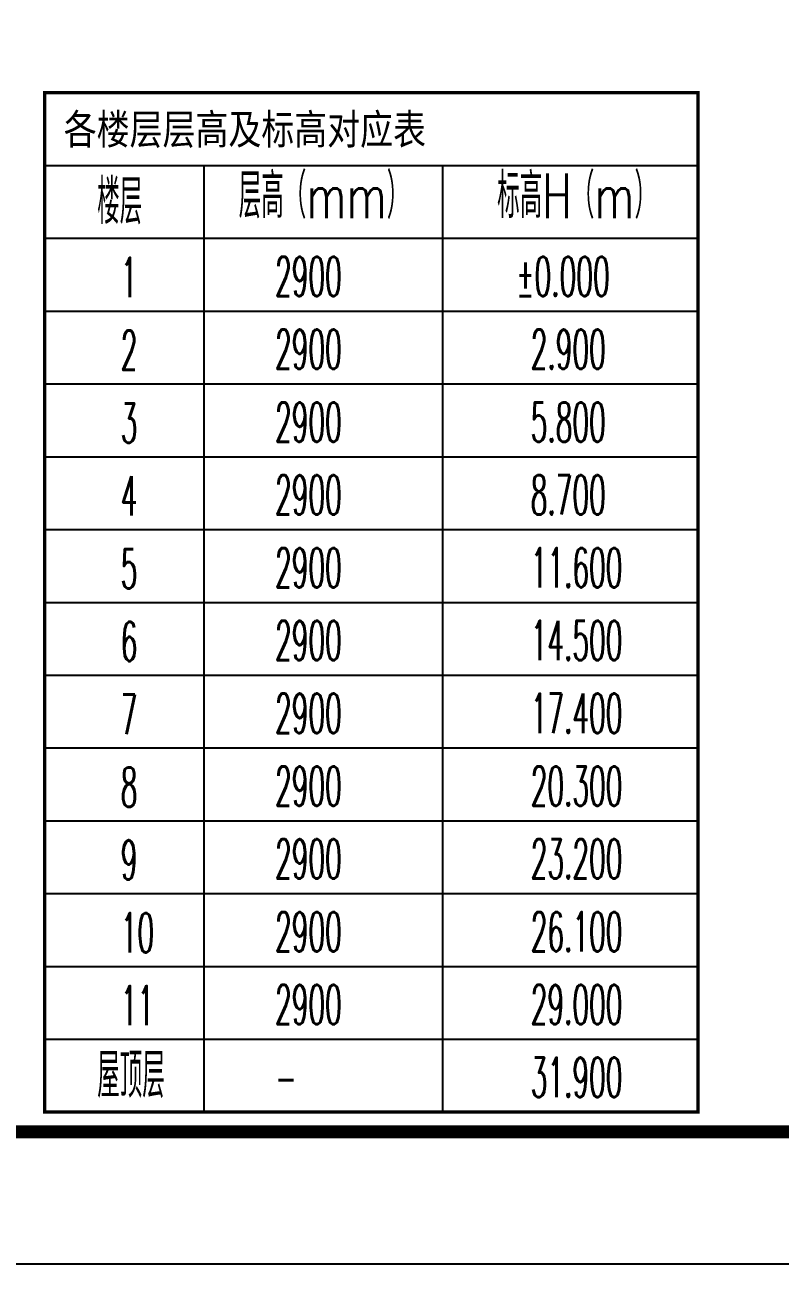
# Model space of a CAD drawing. Extents: x -518115 to 1124316, y -209821 to 1628073.
# Drawn here: x 883842 to 889545, y 410832 to 420195 of the extents above; entities that cross this region are included whole.
import ezdxf

# ---------------------------------------------------------------- set-up
doc = ezdxf.new("R2010")
doc.units = 0
doc.header["$LTSCALE"] = 1000
doc.header["$MEASUREMENT"] = 0
for name, color, linetype in [('C-Sheet-图框', 101, 'Continuous'), ('PUB_TEXT', 4, 'Continuous'), ('图框', 140, 'Continuous')]:
    doc.layers.add(name, color=color, linetype=linetype)
doc.layers.add('yichutu', color=7, linetype='Continuous', true_color=0xffffff, plot=False)
doc.styles.add('_TCH_DIM', font='SIMPLEX.shx', dxfattribs={"width": 0.7, "bigfont": 'GBCBIG.shx'})
doc.styles.add('宋体', font='', dxfattribs={"height": 50})
doc.styles.get('宋体').set_extended_font_data('SimSun')

# ---------------------------------------------------------------- blocks, each defined once
blk = doc.blocks.new('yct-841-594-84100-59399.9999999999-100-1000.0')
at = {"layer": 'yichutu', "color": 7, "true_color": 0xffffff}
blk.add_lwpolyline([(0, 0), (0, 59400), (84100, 59400), (84100, 0)], close=True, dxfattribs=at)
blk = doc.blocks.new('TK')
at = {"layer": '图框'}
blk.add_lwpolyline([(465375, 548713.7), (549475, 548713.7), (549475, 489313.7), (465375, 489313.7)], close=True, dxfattribs=at)
blk.add_lwpolyline([(465375, 548713.7), (549475, 548713.7), (549475, 489313.7), (465375, 489313.7)], close=True, dxfattribs=at)
at = {"layer": '图框', "const_width": 100}
blk.add_lwpolyline([(548475, 490313.7), (548475, 547713.7), (467875, 547713.7), (467875, 490313.7)], close=True, dxfattribs=at)

msp = doc.modelspace()

# ---------------------------------------------------------------- linework, layer by layer
at = {"layer": 'C-Sheet-图框', "color": 0}
for p, q in [((883992.4, 419131.9), (888925.3, 419131.9)), ((883992.4, 419131.9), (888925.3, 419131.9)), ((885193.6, 419131.9), (885193.6, 411981.9)), ((886995.6, 419131.9), (886995.6, 411981.9)), ((883992.4, 418581.9), (888925.3, 418581.9)), ((883992.4, 418031.9), (888925.3, 418031.9)), ((883992.4, 417481.9), (888925.3, 417481.9)), ((883992.4, 416931.9), (888925.3, 416931.9)), ((883992.4, 416381.9), (888925.3, 416381.9)), ((883992.4, 415831.9), (888925.3, 415831.9)), ((883992.4, 415281.9), (888925.3, 415281.9)), ((883992.4, 414731.9), (888925.3, 414731.9)), ((883992.4, 414181.9), (888925.3, 414181.9)), ((883992.4, 413631.9), (888925.3, 413631.9)), ((883992.4, 413081.9), (888925.3, 413081.9)), ((883992.4, 412531.9), (888925.3, 412531.9))]:
    msp.add_line(p, q, dxfattribs=at)
at = {"layer": 'C-Sheet-图框', "color": 0, "const_width": 24}
msp.add_lwpolyline([(883992.4, 411981.9), (888925.3, 411981.9), (888925.3, 419681.9), (883992.4, 419681.9), (883992.4, 411981.9)], dxfattribs=at)

# ---------------------------------------------------------------- block references
msp.add_blockref('TK', (348239.1, -78481.8))
at = {"layer": 'yichutu'}
msp.add_blockref('yct-841-594-84100-59399.9999999999-100-1000.0', (813614.1, 410831.9), dxfattribs=at)

# ---------------------------------------------------------------- texts
at = {"layer": 'PUB_TEXT', "color": 2, "style": '宋体', "width": 0.8}
msp.add_text('各楼层层高及标高对应表', height=227.848, dxfattribs=at).set_placement((884136.3, 419291.6))
at = {"layer": 'PUB_TEXT', "style": '_TCH_DIM'}
for s, height, width, p in [('层高（mm）', 337.59, 0.7, (885457.2, 418734.1)), ('标高H（m）', 337.59, 0.7, (887408.9, 418734.1)), ('楼层', 337.59, 0.7, (884388.9, 418689.8)), ('1', 297.5, 0.494118, (884566.1, 418137.2)), ('2900', 297.5, 0.494118, (885731.8, 418144.8)), ('%%P0.000', 297.5, 0.494118, (887552.5, 418144.8)), ('2', 297.5, 0.494118, (884566.1, 417587.2)), ('2900', 297.5, 0.494118, (885731.8, 417594.8)), ('2.900', 297.5, 0.494118, (887661.5, 417594.8)), ('3', 297.5, 0.494118, (884566.1, 417037.2)), ('2900', 297.5, 0.494118, (885731.8, 417044.8)), ('5.800', 297.5, 0.494118, (887661.5, 417044.8)), ('4', 297.5, 0.494118, (884566.1, 416487.2)), ('2900', 297.5, 0.494118, (885731.8, 416494.8)), ('8.700', 297.5, 0.494118, (887661.5, 416494.8)), ('5', 297.5, 0.494118, (884566.1, 415937.2)), ('2900', 297.5, 0.494118, (885731.8, 415944.8)), ('11.600', 297.5, 0.494118, (887661.5, 415944.8)), ('6', 297.5, 0.494118, (884566.1, 415387.2)), ('2900', 297.5, 0.494118, (885731.8, 415394.8)), ('14.500', 297.5, 0.494118, (887661.5, 415394.8)), ('7', 297.5, 0.494118, (884566.1, 414837.2)), ('2900', 297.5, 0.494118, (885731.8, 414844.8)), ('17.400', 297.5, 0.494118, (887661.5, 414844.8)), ('8', 297.5, 0.494118, (884566.1, 414287.2)), ('2900', 297.5, 0.494118, (885731.8, 414294.8)), ('20.300', 297.5, 0.494118, (887661.5, 414294.8)), ('9', 297.5, 0.494118, (884566.1, 413737.2)), ('2900', 297.5, 0.494118, (885731.8, 413744.8)), ('23.200', 297.5, 0.494118, (887661.5, 413744.8)), ('10', 297.5, 0.494118, (884566.1, 413187.2)), ('2900', 297.5, 0.494118, (885731.8, 413194.8)), ('26.100', 297.5, 0.494118, (887661.5, 413194.8)), ('11', 297.5, 0.494118, (884566.1, 412637.2)), ('2900', 297.5, 0.494118, (885731.8, 412644.8)), ('29.000', 297.5, 0.494118, (887661.5, 412644.8)), ('屋顶层', 337.59, 0.7, (884388.9, 412089.8)), ('31.900', 297.5, 0.494118, (887661.5, 412094.8)), ('-', 297.5, 0.494118, (885731.8, 412094.8))]:
    msp.add_text(s, height=height, dxfattribs=dict(at, width=width)).set_placement(p)

doc.saveas('drawing.dxf')
